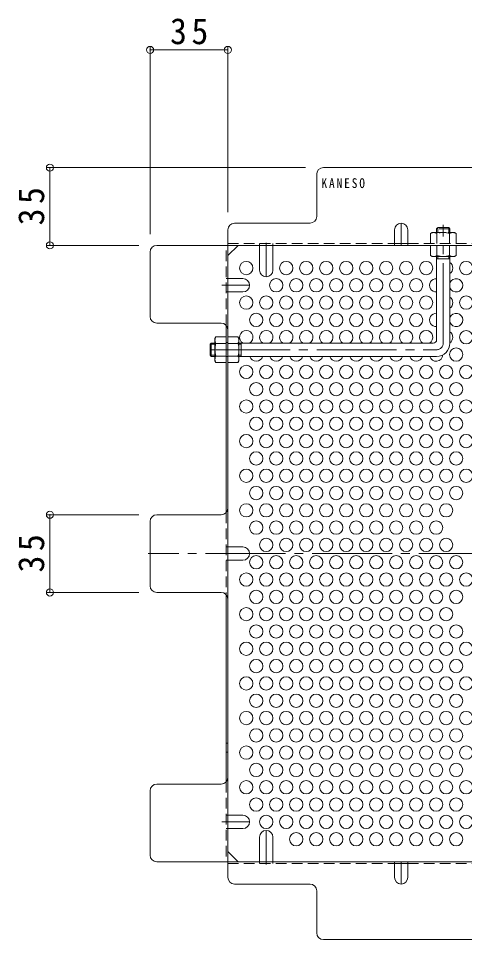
# Model space of a CAD drawing. Units: millimetres at full size, sheet at 1:4; details may follow other scales. Extents: x -718 to 757, y -531 to 439.
# Drawn here: x -483.7 to -282.8, y 24 to 438.8 of the extents above; entities that cross this region are included whole.
import ezdxf

# ---------------------------------------------------------------- set-up
doc = ezdxf.new("R2010")
doc.units = ezdxf.units.MM
doc.header["$LTSCALE"] = 4
doc.header["$PDMODE"] = 32
doc.header["$PDSIZE"] = 3.2
for name, pattern in [('CHAIN1', [8, 5, -1, 1, -1]), ('CHAIN2', [12, 9, -1, 1, -1]), ('DASHED1', [1.8, 1.2, -0.6])]:
    doc.linetypes.add(name, pattern=pattern)
for name, color, linetype, lineweight in [('0-1_躯体', 3, 'Continuous', 9), ('0-4_その他', 7, 'Continuous', 9), ('0-5_寸法', 7, 'Continuous', 9), ('0-6_ハッチ', 2, 'Continuous', 9), ('0-7', 2, 'Continuous', 9), ('0-8', 2, 'Continuous', 9), ('0-9', 2, 'Continuous', 9)]:
    doc.layers.add(name, color=color, linetype=linetype, lineweight=lineweight)
doc.styles.add('ＭＳ ゴシック', font='')
doc.styles.get('ＭＳ ゴシック').set_extended_font_data('MS Gothic')

msp = doc.modelspace()

# ---------------------------------------------------------------- linework, layer by layer
at = {"layer": '0-1_躯体', "linetype": 'DASHED1'}
for p, q in [((-295.397, 344.14), (-294.897, 344.64)), ((-294.897, 342.44), (-294.897, 344.64)), ((-289.897, 342.44), (-289.897, 344.64)), ((-295.397, 344.14), (-295.397, 342.44)), ((-289.397, 344.14), (-295.397, 344.14)), ((-289.397, 344.14), (-289.397, 342.44))]:
    msp.add_line(p, q, dxfattribs=at)
at = {"layer": '0-1_躯体', "linetype": 'CHAIN2'}
for p, q in [((-292.397, 292.64), (-292.397, 345.872)), ((-397.397, 289.64), (-295.397, 289.64))]:
    msp.add_line(p, q, dxfattribs=at)
at = {"layer": '0-1_躯体'}
for p, q in [((-295.397, 294.14), (-295.397, 331.64)), ((-289.397, 330.64), (-295.397, 330.64)), ((-294.897, 330.64), (-294.897, 331.64)), ((-289.897, 330.64), (-289.897, 331.64)), ((-289.397, 292.64), (-289.397, 331.64)), ((-395.197, 292.14), (-397.397, 292.14)), ((-396.897, 292.64), (-395.197, 292.64)), ((-396.897, 292.64), (-396.897, 286.64)), ((-384.397, 292.64), (-296.897, 292.64)), ((-383.397, 292.14), (-384.397, 292.14)), ((-383.397, 292.64), (-383.397, 286.64)), ((-395.197, 287.14), (-397.397, 287.14)), ((-396.897, 286.64), (-397.397, 287.14)), ((-396.897, 286.64), (-395.197, 286.64)), ((-383.397, 287.14), (-384.397, 287.14)), ((-384.397, 286.64), (-295.397, 286.64))]:
    msp.add_line(p, q, dxfattribs=at)
at = {"layer": '0-1_躯体', "linetype": 'DASHED1'}
msp.add_lwpolyline([(-289.397, 344.14), (-289.897, 344.64), (-294.897, 344.64)], dxfattribs=at)
at = {"layer": '0-1_躯体'}
msp.add_lwpolyline([(-396.897, 292.64), (-397.397, 292.14), (-397.397, 287.14)], dxfattribs=at)
for centre, radius in [((-296.897, 294.14), 1.5), ((-295.397, 292.64), 6)]:
    msp.add_arc(centre, radius, 270, 0, dxfattribs=at)
at = {"layer": '0-1_躯体', "linetype": 'CHAIN2'}
msp.add_arc((-295.397, 292.64), 3, 270, 0, dxfattribs=at)
at = {"layer": '0-4_その他'}
for p, q in [((-424.401, 425.852), (-424.401, 341.64)), ((-424.401, 424.652), (-389.397, 424.652)), ((-389.397, 425.852), (-389.397, 351.64)), ((-470.699, 371.64), (-354.397, 371.64)), ((-469.499, 336.64), (-469.499, 371.64)), ((-470.699, 336.64), (-429.401, 336.64)), ((-470.699, 215.337), (-429.401, 215.337)), ((-469.499, 180.336), (-469.499, 215.337)), ((-470.699, 180.336), (-429.401, 180.336))]:
    msp.add_line(p, q, dxfattribs=at)
for p in [(-424.401, 424.652), (-389.397, 424.652), (-469.499, 371.64), (-469.499, 336.64), (-469.499, 215.337), (-469.499, 180.336)]:
    msp.add_point(p, dxfattribs=at)
at = {"layer": '0-6_ハッチ'}
for centre in [(-381.097, 326.441), (-363.097, 326.441), (-354.097, 326.441), (-345.097, 326.441), (-336.097, 326.441), (-327.097, 326.441), (-318.097, 326.441), (-309.097, 326.441), (-300.097, 326.441), (-282.097, 326.441), (-367.597, 318.647), (-358.597, 318.647), (-349.597, 318.647), (-340.597, 318.647), (-331.597, 318.647), (-322.597, 318.647), (-313.597, 318.647), (-304.597, 318.647), (-381.097, 310.852), (-372.097, 310.852), (-363.097, 310.852), (-354.097, 310.852), (-345.097, 310.852), (-336.097, 310.852), (-327.097, 310.852), (-318.097, 310.852), (-309.097, 310.852), (-300.097, 310.852), (-282.097, 310.852), (-376.597, 303.058), (-367.597, 303.058), (-358.597, 303.058), (-349.597, 303.058), (-340.597, 303.058), (-331.597, 303.058), (-322.597, 303.058), (-313.597, 303.058), (-304.597, 303.058), (-282.097, 295.264), (-286.597, 287.47), (-381.097, 279.676), (-372.097, 279.676), (-363.097, 279.676), (-354.097, 279.676), (-345.097, 279.676), (-336.097, 279.676), (-327.097, 279.676), (-318.097, 279.676), (-309.097, 279.676), (-300.097, 279.676), (-291.097, 279.676), (-282.097, 279.676), (-376.597, 271.881), (-367.597, 271.881), (-358.597, 271.881), (-349.597, 271.881), (-340.597, 271.881), (-331.597, 271.881), (-322.597, 271.881), (-313.597, 271.881), (-304.597, 271.881), (-295.597, 271.881), (-286.597, 271.881), (-381.097, 264.087), (-372.097, 264.087), (-363.097, 264.087), (-354.097, 264.087), (-345.097, 264.087), (-336.097, 264.087), (-327.097, 264.087), (-318.097, 264.087), (-309.097, 264.087), (-300.097, 264.087), (-291.097, 264.087), (-282.097, 264.087), (-376.597, 256.293), (-367.597, 256.293), (-358.597, 256.293), (-349.597, 256.293), (-340.597, 256.293), (-331.597, 256.293), (-322.597, 256.293), (-313.597, 256.293), (-304.597, 256.293), (-295.597, 256.293), (-286.597, 256.293), (-381.097, 248.499), (-372.097, 248.499), (-363.097, 248.499), (-354.097, 248.499), (-345.097, 248.499), (-336.097, 248.499), (-327.097, 248.499), (-318.097, 248.499), (-309.097, 248.499), (-300.097, 248.499), (-291.097, 248.499), (-282.097, 248.499), (-376.597, 240.704), (-367.597, 240.704), (-358.597, 240.704), (-349.597, 240.704), (-340.597, 240.704), (-331.597, 240.704), (-322.597, 240.704), (-313.597, 240.704), (-304.597, 240.704), (-295.597, 240.704), (-286.597, 240.704), (-381.097, 232.91), (-372.097, 232.91), (-363.097, 232.91), (-354.097, 232.91), (-345.097, 232.91), (-336.097, 232.91), (-327.097, 232.91), (-318.097, 232.91), (-309.097, 232.91), (-300.097, 232.91), (-291.097, 232.91), (-282.097, 232.91), (-376.597, 225.116), (-367.597, 225.116), (-358.597, 225.116), (-349.597, 225.116), (-340.597, 225.116), (-331.597, 225.116), (-322.597, 225.116), (-313.597, 225.116), (-304.597, 225.116), (-295.597, 225.116), (-286.597, 225.116), (-381.097, 217.322), (-372.097, 217.322), (-363.097, 217.322), (-354.097, 217.322), (-345.097, 217.322), (-336.097, 217.322), (-327.097, 217.322), (-318.097, 217.322), (-309.097, 217.322), (-300.097, 217.322), (-291.097, 217.322), (-376.597, 209.528), (-367.597, 209.528), (-358.597, 209.528), (-349.597, 209.528), (-340.597, 209.528), (-331.597, 209.528), (-322.597, 209.528), (-313.597, 209.528), (-304.597, 209.528), (-295.597, 209.528), (-372.097, 201.733), (-363.097, 201.733), (-354.097, 201.733), (-345.097, 201.733), (-336.097, 201.733), (-327.097, 201.733), (-318.097, 201.733), (-309.097, 201.733), (-300.097, 201.733), (-291.097, 201.733), (-376.597, 193.939), (-367.597, 193.939), (-358.597, 193.939), (-349.597, 193.939), (-340.597, 193.939), (-331.597, 193.939), (-322.597, 193.939), (-313.597, 193.939), (-304.597, 193.939), (-295.597, 193.939), (-286.597, 193.939), (-381.097, 186.145), (-372.097, 186.145), (-363.097, 186.145), (-354.097, 186.145), (-345.097, 186.145), (-336.097, 186.145), (-327.097, 186.145), (-318.097, 186.145), (-309.097, 186.145), (-300.097, 186.145), (-291.097, 186.145), (-282.097, 186.145), (-376.597, 178.351), (-367.597, 178.351), (-358.597, 178.351), (-349.597, 178.351), (-340.597, 178.351), (-331.597, 178.351), (-322.597, 178.351), (-313.597, 178.351), (-304.597, 178.351), (-295.597, 178.351), (-286.597, 178.351), (-381.097, 170.556), (-372.097, 170.556), (-363.097, 170.556), (-354.097, 170.556), (-345.097, 170.556), (-336.097, 170.556), (-327.097, 170.556), (-318.097, 170.556), (-309.097, 170.556), (-300.097, 170.556), (-291.097, 170.556), (-376.597, 162.762), (-367.597, 162.762), (-358.597, 162.762), (-349.597, 162.762), (-340.597, 162.762), (-331.597, 162.762), (-322.597, 162.762), (-313.597, 162.762), (-304.597, 162.762), (-295.597, 162.762), (-286.597, 162.762), (-381.097, 154.968), (-372.097, 154.968), (-363.097, 154.968), (-354.097, 154.968), (-345.097, 154.968), (-336.097, 154.968), (-327.097, 154.968), (-318.097, 154.968), (-309.097, 154.968), (-300.097, 154.968), (-291.097, 154.968), (-282.097, 154.968), (-376.597, 147.174), (-367.597, 147.174), (-358.597, 147.174), (-349.597, 147.174), (-340.597, 147.174), (-331.597, 147.174), (-322.597, 147.174), (-313.597, 147.174), (-304.597, 147.174), (-295.597, 147.174), (-286.597, 147.174), (-381.097, 139.379), (-372.097, 139.379), (-363.097, 139.379), (-354.097, 139.379), (-345.097, 139.379), (-336.097, 139.379), (-327.097, 139.379), (-318.097, 139.379), (-309.097, 139.379), (-300.097, 139.379), (-291.097, 139.379), (-282.097, 139.379), (-376.597, 131.585), (-367.597, 131.585), (-358.597, 131.585), (-349.597, 131.585), (-340.597, 131.585), (-331.597, 131.585), (-322.597, 131.585), (-313.597, 131.585), (-304.597, 131.585), (-295.597, 131.585), (-286.597, 131.585), (-381.097, 123.791), (-372.097, 123.791), (-363.097, 123.791), (-354.097, 123.791), (-345.097, 123.791), (-336.097, 123.791), (-327.097, 123.791), (-318.097, 123.791), (-309.097, 123.791), (-300.097, 123.791), (-291.097, 123.791), (-282.097, 123.791), (-376.597, 115.997), (-367.597, 115.997), (-358.597, 115.997), (-349.597, 115.997), (-340.597, 115.997), (-331.597, 115.997), (-322.597, 115.997), (-313.597, 115.997), (-304.597, 115.997), (-295.597, 115.997), (-286.597, 115.997), (-381.097, 108.203), (-372.097, 108.203), (-363.097, 108.203), (-354.097, 108.203), (-345.097, 108.203), (-336.097, 108.203), (-327.097, 108.203), (-318.097, 108.203), (-309.097, 108.203), (-300.097, 108.203), (-291.097, 108.203), (-282.097, 108.203), (-376.597, 100.408), (-367.597, 100.408), (-358.597, 100.408), (-349.597, 100.408), (-340.597, 100.408), (-331.597, 100.408), (-322.597, 100.408), (-313.597, 100.408), (-304.597, 100.408), (-295.597, 100.408), (-286.597, 100.408), (-381.097, 92.614), (-372.097, 92.614), (-363.097, 92.614), (-354.097, 92.614), (-345.097, 92.614), (-336.097, 92.614), (-327.097, 92.614), (-318.097, 92.614), (-309.097, 92.614), (-300.097, 92.614), (-291.097, 92.614), (-282.097, 92.614), (-376.597, 84.82), (-367.597, 84.82), (-358.597, 84.82), (-349.597, 84.82), (-340.597, 84.82), (-331.597, 84.82), (-322.597, 84.82), (-313.597, 84.82), (-304.597, 84.82), (-295.597, 84.82), (-286.597, 84.82), (-372.097, 77.026), (-363.097, 77.026), (-354.097, 77.026), (-345.097, 77.026), (-336.097, 77.026), (-327.097, 77.026), (-318.097, 77.026), (-309.097, 77.026), (-300.097, 77.026), (-291.097, 77.026), (-282.097, 77.026), (-358.597, 69.231), (-349.597, 69.231), (-340.597, 69.231), (-331.597, 69.231), (-322.597, 69.231), (-313.597, 69.231), (-304.597, 69.231), (-295.597, 69.231), (-286.597, 69.231)]:
    msp.add_circle(centre, 3, dxfattribs=at)
for centre, start, end in [((-291.097, 326.441), 304.51811, 55.48189), ((-295.597, 318.647), 86.17745, 273.82255), ((-286.597, 318.647), 201.03947, 158.96053), ((-291.097, 310.852), 304.51811, 55.48189), ((-295.597, 303.058), 86.17745, 273.82255), ((-286.597, 303.058), 201.03947, 158.96053), ((-381.097, 295.264), 298.98011, 241.01989), ((-372.097, 295.264), 298.98011, 241.01989), ((-363.097, 295.264), 298.98011, 241.01989), ((-354.097, 295.264), 298.98011, 241.01989), ((-345.097, 295.264), 298.98011, 241.01989), ((-336.097, 295.264), 298.98011, 241.01989), ((-327.097, 295.264), 298.98011, 241.01989), ((-318.097, 295.264), 298.98011, 241.01989), ((-309.097, 295.264), 298.98011, 241.01989), ((-300.097, 295.264), 298.98011, 241.01989), ((-291.097, 295.264), 302.9342, 55.48189), ((-376.597, 287.47), 196.06405, 343.93595), ((-367.597, 287.47), 196.06405, 343.93595), ((-358.597, 287.47), 196.06405, 343.93595), ((-349.597, 287.47), 196.06405, 343.93595), ((-340.597, 287.47), 196.06405, 343.93595), ((-331.597, 287.47), 196.06405, 343.93595), ((-322.597, 287.47), 196.06405, 343.93595), ((-313.597, 287.47), 196.06405, 343.93595), ((-304.597, 287.47), 196.06405, 343.93595), ((-295.597, 287.47), 196.06405, 357.35544)]:
    msp.add_arc(centre, 3, start, end, dxfattribs=at)
at = {"layer": '0-7'}
for p, q in [((-154.798, 371.64), (-346.397, 371.64)), ((-349.397, 349.64), (-349.397, 368.64)), ((-386.397, 346.64), (-352.397, 346.64)), ((-389.397, 343.64), (-389.397, 52.033)), ((-421.401, 336.64), (-79.794, 336.64)), ((-389.397, 332.027), (-384.785, 336.64)), ((-314.347, 337.44), (-308.347, 337.44)), ((-424.401, 304.639), (-424.401, 333.64)), ((-392.397, 301.639), (-421.401, 301.639)), ((-390.197, 300.678), (-390.197, 216.297)), ((-424.401, 183.336), (-424.401, 212.337)), ((-392.397, 215.337), (-421.401, 215.337)), ((-392.397, 180.336), (-421.401, 180.336)), ((-390.197, 94.994), (-390.197, 179.375)), ((-392.397, 94.034), (-421.401, 94.034)), ((-424.401, 62.033), (-424.401, 91.034)), ((-384.785, 59.033), (-389.397, 63.645)), ((-421.401, 59.033), (-79.794, 59.033)), ((-314.347, 58.233), (-308.347, 58.233)), ((-352.397, 49.033), (-386.397, 49.033)), ((-349.397, 46.033), (-349.397, 27.033)), ((-346.397, 24.033), (-154.798, 24.033))]:
    msp.add_line(p, q, dxfattribs=at)
at = {"layer": '0-7', "linetype": 'DASHED1'}
for p, q in [((-390.197, 300.678), (-390.197, 336.64)), ((-389.397, 337.44), (-314.347, 337.44)), ((-375.097, 336.64), (-375.097, 337.44)), ((-369.097, 336.64), (-369.097, 337.44)), ((-308.347, 337.44), (-192.847, 337.44)), ((-389.397, 321.647), (-390.197, 321.647)), ((-389.397, 315.647), (-390.197, 315.647)), ((-390.197, 292.84), (-389.397, 292.84)), ((-390.197, 286.64), (-389.397, 286.64)), ((-390.197, 216.297), (-390.197, 179.375)), ((-389.397, 200.836), (-390.197, 200.836)), ((-389.397, 194.836), (-390.197, 194.836)), ((-389.397, 112.482), (-390.197, 112.482)), ((-389.397, 108.482), (-390.197, 108.482)), ((-390.197, 94.994), (-390.197, 59.028)), ((-389.397, 80.026), (-390.197, 80.026)), ((-389.397, 74.026), (-390.197, 74.026)), ((-389.397, 58.233), (-314.347, 58.233)), ((-375.097, 59.033), (-375.097, 58.233)), ((-369.097, 59.033), (-369.097, 58.233)), ((-308.347, 58.233), (-179.097, 58.233))]:
    msp.add_line(p, q, dxfattribs=at)
at = {"layer": '0-7', "linetype": 'CHAIN2'}
msp.add_line((-75.441, 197.836), (-425.323, 197.836), dxfattribs=at)
at = {"layer": '0-7'}
for centre, start, end in [((-346.397, 368.64), 90, 180), ((-352.397, 349.64), 270, 0), ((-386.397, 343.64), 90, 180), ((-421.401, 333.64), 90, 180), ((-421.401, 304.639), 180, 270), ((-392.397, 298.639), 0, 90), ((-392.397, 218.337), 270, 0), ((-421.401, 212.337), 90, 180), ((-421.401, 183.336), 180, 270), ((-392.397, 177.336), 0, 90), ((-392.397, 97.034), 270, 0), ((-421.401, 91.034), 90, 180), ((-421.401, 62.033), 180, 270), ((-386.397, 52.033), 180, 270), ((-352.397, 46.033), 0, 90), ((-346.397, 27.033), 180, 270)]:
    msp.add_arc(centre, 3, start, end, dxfattribs=at)
at = {"layer": '0-8', "linetype": 'CHAIN1'}
for p, q in [((-311.347, 336.64), (-311.347, 346.64)), ((-372.097, 337.84), (-372.097, 322.49)), ((-392.105, 318.647), (-379.597, 318.647)), ((-392.105, 197.836), (-379.597, 197.836)), ((-392.105, 77.026), (-379.597, 77.026)), ((-372.097, 57.833), (-372.097, 73.183)), ((-311.347, 59.033), (-311.347, 49.033))]:
    msp.add_line(p, q, dxfattribs=at)
at = {"layer": '0-8'}
for p, q in [((-314.347, 343.64), (-314.347, 336.64)), ((-308.347, 343.64), (-308.347, 336.64)), ((-375.097, 325.49), (-375.097, 336.64)), ((-369.097, 325.49), (-369.097, 336.64)), ((-382.597, 321.647), (-389.397, 321.647)), ((-382.597, 315.647), (-389.397, 315.647)), ((-382.597, 200.836), (-389.397, 200.836)), ((-382.597, 194.836), (-389.397, 194.836)), ((-382.597, 80.026), (-389.397, 80.026)), ((-382.597, 74.026), (-389.397, 74.026)), ((-375.097, 70.183), (-375.097, 59.033)), ((-369.097, 70.183), (-369.097, 59.033)), ((-314.347, 52.033), (-314.347, 59.033)), ((-308.347, 52.033), (-308.347, 59.033))]:
    msp.add_line(p, q, dxfattribs=at)
for centre, start, end in [((-311.347, 343.64), 0, 180), ((-372.097, 325.49), 180, 0), ((-382.597, 318.647), 270, 90), ((-382.597, 197.836), 270, 90), ((-382.597, 77.026), 270, 90), ((-372.097, 70.183), 0, 180), ((-311.347, 52.033), 180, 0)]:
    msp.add_arc(centre, 3, start, end, dxfattribs=at)
at = {"layer": '0-9', "linetype": 'DASHED1'}
for p, q in [((-297.397, 342.44), (-298.147, 342.007)), ((-298.147, 337.44), (-298.147, 342.007)), ((-297.397, 342.44), (-287.397, 342.44)), ((-295.261, 342.007), (-295.261, 337.44)), ((-289.534, 342.007), (-289.534, 337.44)), ((-287.397, 342.44), (-286.647, 342.007)), ((-286.647, 337.44), (-286.647, 342.007))]:
    msp.add_line(p, q, dxfattribs=at)
at = {"layer": '0-9'}
for p, q in [((-298.147, 336.64), (-298.147, 332.073)), ((-295.261, 332.073), (-295.261, 336.64)), ((-289.534, 332.073), (-289.534, 336.64)), ((-286.647, 336.64), (-286.647, 332.073)), ((-297.397, 331.64), (-298.147, 332.073)), ((-287.397, 331.64), (-286.647, 332.073)), ((-287.397, 331.64), (-297.397, 331.64)), ((-395.197, 294.64), (-394.764, 295.39)), ((-395.197, 294.64), (-395.197, 284.64)), ((-390.197, 295.39), (-394.764, 295.39)), ((-390.197, 295.39), (-390.197, 283.89)), ((-389.397, 295.39), (-384.83, 295.39)), ((-389.397, 295.39), (-389.397, 283.89)), ((-384.397, 294.64), (-384.83, 295.39)), ((-384.397, 294.64), (-384.397, 284.64)), ((-394.764, 292.503), (-390.197, 292.503)), ((-384.83, 292.503), (-389.397, 292.503)), ((-394.764, 286.776), (-390.197, 286.776)), ((-384.83, 286.776), (-389.397, 286.776)), ((-395.197, 284.64), (-394.764, 283.89)), ((-390.197, 283.89), (-394.764, 283.89)), ((-389.397, 283.89), (-384.83, 283.89)), ((-384.397, 284.64), (-384.83, 283.89))]:
    msp.add_line(p, q, dxfattribs=at)
at = {"layer": '0-9', "linetype": 'DASHED1'}
for centre, radius, start, end in [((-296.503, 339.158), 3.29, 93.92075, 120), ((-296.738, 339.705), 2.735, 57.31491, 89.78969), ((-292.397, 332.757), 9.683, 72.79973, 107.20026), ((-288.057, 339.705), 2.735, 90.2103, 122.68507), ((-288.292, 339.158), 3.29, 59.99998, 86.07924)]:
    msp.add_arc(centre, radius, start, end, dxfattribs=at)
at = {"layer": '0-9'}
for centre, radius, start, end in [((-296.503, 334.922), 3.29, 239.99998, 266.07924), ((-296.738, 334.374), 2.735, 270.2103, 302.68507), ((-292.397, 341.322), 9.683, 252.79973, 287.20026), ((-288.057, 334.374), 2.735, 237.31491, 269.78969), ((-288.292, 334.922), 3.29, 273.92075, 300), ((-391.915, 293.745), 3.29, 150, 176.07925), ((-387.679, 293.745), 3.29, 3.92075, 30), ((-392.463, 293.98), 2.735, 180.21031, 212.68509), ((-385.515, 289.64), 9.683, 162.79974, 197.20027), ((-387.132, 293.98), 2.735, 327.31491, 359.78969), ((-394.08, 289.64), 9.683, 342.79973, 17.20026), ((-392.463, 285.3), 2.735, 147.31493, 179.7897), ((-387.132, 285.3), 2.735, 0.2103, 32.68507), ((-391.915, 285.534), 3.29, 183.92076, 210.00002), ((-387.679, 285.534), 3.29, 329.99998, 356.07924)]:
    msp.add_arc(centre, radius, start, end, dxfattribs=at)

# ---------------------------------------------------------------- texts
at = {"layer": '0-4_その他', "color": 2, "insert": (-415.399, 427.052), "char_height": 11.73, "attachment_point": 7, "style": 'ＭＳ ゴシック'}
msp.add_mtext('\\T1.27;\\W0.95;35', dxfattribs=at)
at = {"layer": '0-4_その他', "color": 2, "char_height": 11.73, "attachment_point": 7, "rotation": 90, "style": 'ＭＳ ゴシック'}
for insert in [(-471.899, 345.64), (-471.899, 189.336)]:
    msp.add_mtext('\\T1.27;\\W0.95;35', dxfattribs=dict(at, insert=insert))
at = {"layer": '0-5_寸法', "color": 6, "insert": (-347.24, 362.39), "char_height": 4.399, "attachment_point": 7, "style": 'ＭＳ ゴシック'}
msp.add_mtext('\\T1.34;\\W0.85;KANESO', dxfattribs=at)

doc.saveas('drawing.dxf')
